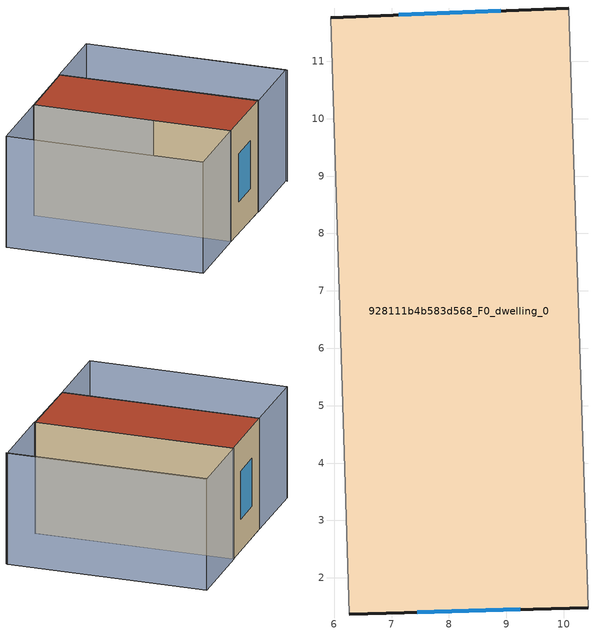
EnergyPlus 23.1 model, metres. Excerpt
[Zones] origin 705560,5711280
928111b4b583d568_F0_dwelling_0
 floor ground (EU_floor_Construction): 10.42,1.48 10.08,11.93 5.94,11.76 6.27,1.37 z0
 wall outside (EU_wall_Construction): 5.94,11.76 10.08,11.93 / 10.42,1.48 6.27,1.37 z0:6
 wall adiabatic (EU_wall_Construction): 10.08,11.93 10.42,1.48 / 6.27,1.37 5.94,11.76 z0:6
 window (EU_Window_Construction): 7.12,11.81 8.9,11.88 / 9.24,1.45 7.45,1.4 z1.71:4.29
 roof outside (EU_roof_Construction): 10.08,11.93 10.42,1.48 6.27,1.37 5.94,11.76 z6
shading: 14.63,1.53 14.27,12.09 / 5.94,11.76 6.27,1.37 / 6.27,1.37 1.98,1.24 / 1.98,1.24 1.65,11.63 / 1.65,11.63 5.94,11.76 / 14.29,12.09 14.63,1.6 / 14.63,1.6 10.42,1.46 / 10.42,1.46 10.08,11.95 / 10.08,11.95 14.29,12.09 z0:6
[Building]
EU S2 Campaign: North Axis=0; Terrain=City; Solar Distribution=FullExterior
[Site:Location]
London: Latitude=51.5; Longitude=-0.5; Time Zone=0; Elevation=25
[SizingPeriod:WeatherFileDays]
AnnualSizingPeriod: Begin Month=1; Begin Day of Month=1; End Month=12; End Day of Month=31; Day of Week for Start Day=Monday; Use Weather File Daylight Saving Period=No; Use Weather File Rain and Snow Indicators=No
[MATERIAL]
EU_InternalMass_Material: Roughness=MediumRough; Thickness=0.1; Conductivity=1; Density=1800; Specific Heat=900; Thermal Absorptance=0.9; Solar Absorptance=0.7; Visible Absorptance=0.7
[MATERIAL:NOMASS] Roughness=MediumRough; Thermal Absorptance=0.9; Solar Absorptance=0.7; Visible Absorptance=0.7
Name | Thermal Resistance
EU_wall_NoMass | 0.71061
EU_roof_NoMass | 2.41608
EU_floor_NoMass | 1.75078
[WINDOWMATERIAL:SIMPLEGLAZINGSYSTEM]
EU_Window_SimpleGlazing: UFactor=2.64892; Solar Heat Gain Coefficient=0.76; Visible Transmittance=0.76
[CONSTRUCTION]
EU_wall_Construction: EU_wall_NoMass
EU_roof_Construction: EU_roof_NoMass
EU_floor_Construction: EU_floor_NoMass
EU_InternalMass_Construction: EU_InternalMass_Material
EU_Window_Construction: EU_Window_SimpleGlazing
[ZONE]
928111b4b583d568_F0_dwelling_0: Type=1; Multiplier=1; Ceiling Height=autocalculate; Volume=259.605; Floor Area=autocalculate; Part of Total Floor Area=Yes
[INTERNALMASS]
928111b4b583d568_F0_dwelling_0_EU_InternalMass: Construction=EU_InternalMass_Construction; Zone or ZoneList=928111b4b583d568_F0_dwelling_0; Surface Area=43.2676
[OTHEREQUIPMENT]
EU_Step8_InternalGain_928111b4b583d568_F0_dwelling_0_f000: Fuel Type=Electricity; Zone or ZoneList or Space or SpaceList=928111b4b583d568_F0_dwelling_0; Schedule=EU_Step8_GainSchedule_928111b4b583d568_F0_dwelling_0_f000; Design Level Calculation Method=Watts/Area; Power per Zone Floor Area=1; Fraction Latent=0; Fraction Radiant=0; Fraction Lost=0; Carbon Dioxide Generation Rate=0; EndUse Subcategory=EU_Step8_InternalGains
[ZONEVENTILATION:DESIGNFLOWRATE]
EU_ConstantAir_928111b4b583d568_F0_dwelling_0: Zone or ZoneList or Space or SpaceList=928111b4b583d568_F0_dwelling_0; Schedule=EU_AlwaysOn; Design Flow Rate Calculation Method=AirChanges/Hour; Air Changes per Hour=0.496673; Ventilation Type=Natural; Fan Pressure Rise=0; Fan Total Efficiency=1; Constant Term Coefficient=1; Temperature Term Coefficient=0; Velocity Term Coefficient=0; Velocity Squared Term Coefficient=0; Minimum Indoor Temperature=-100; Maximum Indoor Temperature=100; Delta Temperature=-100; Minimum Outdoor Temperature=-100; Maximum Outdoor Temperature=100; Maximum Wind Speed=40
[HVACTEMPLATE:THERMOSTAT]
EU_HeatOnly_928111b4b583d568_F0_dwelling_0: Constant Heating Setpoint=20; Constant Cooling Setpoint=50
[HVACTEMPLATE:ZONE:IDEALLOADSAIRSYSTEM]
928111b4b583d568_F0_dwelling_0: Template Thermostat=EU_HeatOnly_928111b4b583d568_F0_dwelling_0; System Availability Schedule=EU_AlwaysOn; Maximum Heating Supply Air Temperature=50; Minimum Cooling Supply Air Temperature=13; Maximum Heating Supply Air Humidity Ratio=0.0156; Minimum Cooling Supply Air Humidity Ratio=0.0077; Heating Limit=NoLimit; Cooling Limit=NoLimit; Heating Availability Schedule=EU_AlwaysOn; Cooling Availability Schedule=EU_CoolingOff; Dehumidification Control Type=ConstantSensibleHeatRatio; Cooling Sensible Heat Ratio=0.7; Dehumidification Setpoint=60; Humidification Control Type=None; Humidification Setpoint=30; Outdoor Air Method=None; Outdoor Air Flow Rate per Person=0.00944; Outdoor Air Flow Rate per Zone Floor Area=0; Outdoor Air Flow Rate per Zone=0; Demand Controlled Ventilation Type=None; Outdoor Air Economizer Type=NoEconomizer; Heat Recovery Type=None; Sensible Heat Recovery Effectiveness=0.7; Latent Heat Recovery Effectiveness=0.65
[SIZING:ZONE]
928111b4b583d568_F0_dwelling_0: Zone Cooling Design Supply Air Temperature Input Method=SupplyAirTemperature; Zone Cooling Design Supply Air Temperature=13; Zone Heating Design Supply Air Temperature Input Method=SupplyAirTemperature; Zone Heating Design Supply Air Temperature=50; Zone Cooling Design Supply Air Humidity Ratio=0.008; Zone Heating Design Supply Air Humidity Ratio=0.008; Cooling Design Air Flow Method=DesignDay; Cooling Design Air Flow Rate=0; Cooling Minimum Air Flow per Zone Floor Area=0.000762; Cooling Minimum Air Flow=0; Cooling Minimum Air Flow Fraction=0.2; Heating Design Air Flow Method=DesignDay; Heating Design Air Flow Rate=0; Heating Maximum Air Flow per Zone Floor Area=0.002032; Heating Maximum Air Flow=0.141576; Heating Maximum Air Flow Fraction=0.3; Account for Dedicated Outdoor Air System=No; Dedicated Outdoor Air System Control Strategy=NeutralSupplyAir; Dedicated Outdoor Air Low Setpoint Temperature for Design=autosize; Dedicated Outdoor Air High Setpoint Temperature for Design=autosize; Zone Load Sizing Method=Sensible Load Only No Latent Load; Zone Latent Cooling Design Supply Air Humidity Ratio Input Method=HumidityRatioDifference; Zone Cooling Design Supply Air Humidity Ratio Difference=0.005; Zone Latent Heating Design Supply Air Humidity Ratio Input Method=HumidityRatioDifference; Zone Humidification Design Supply Air Humidity Ratio Difference=0.005
[SCHEDULE:CONSTANT]
Name | Hourly Value
EU_AlwaysOn | 1
EU_CoolingOff | 0
[SCHEDULE:FILE]
EU_Step8_GainSchedule_928111b4b583d568_F0_dwelling_0_f000: File=../../schedules/928111b4b583d568/928111b4b583d568_F0_dwelling_0_f000_gain.csv; Column Number=1; Rows to Skip at Top=0; Number of Hours of Data=8760; Column Separator=Comma; Interpolate to Timestep=No; Minutes per Item=60; Adjust Schedule for Daylight Savings=Yes
